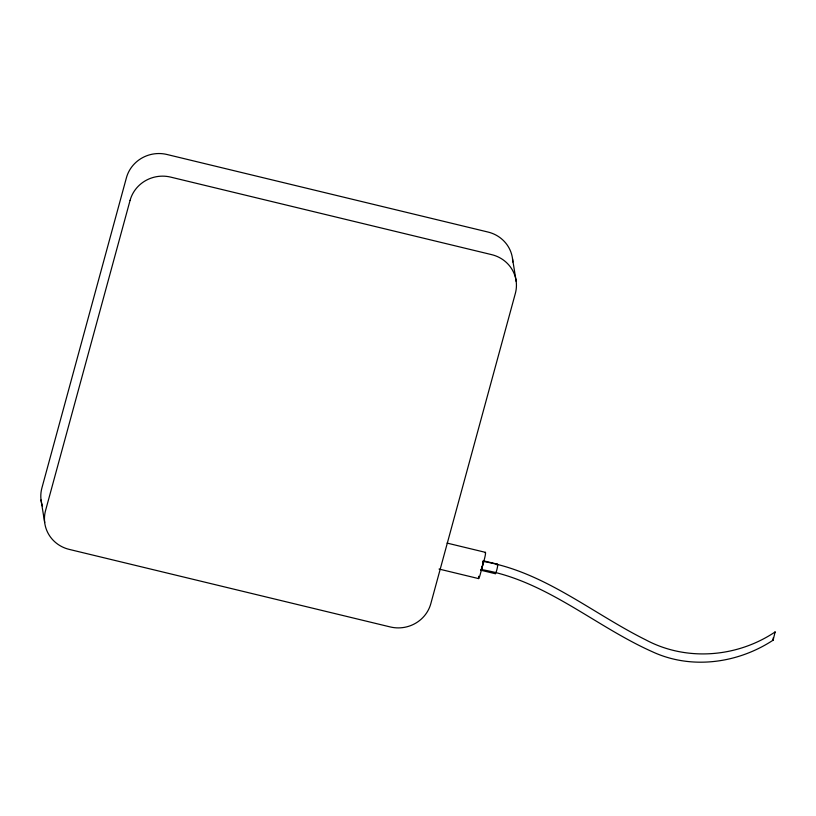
<?xml version="1.0" encoding="UTF-8"?>
<svg xmlns="http://www.w3.org/2000/svg" width="816" height="816" viewBox="0 0 816 816"><rect width="100%" height="100%" fill="white"/><g stroke="black" fill="none" stroke-linecap="round" stroke-linejoin="round"><path stroke-width="1.22" d="M483.103 561.877L482.695 564.601M773.048 639.326L773.14 640.142L775.118 631.951C737.052 657.492 686.338 661.613 645.65 639.805C591.875 613.081 543.813 571.496 482.929 561.408M773.14 638.51L773.272 637.755M482.562 565.182L481.817 567.936M481.664 568.375L481.114 569.537C545.18 579.992 594.364 625.811 652.015 651.586C691.05 669.895 737.705 663.49 773.191 640.121M774.608 632.767L775.047 631.961M447.076 543.089L485.408 552.35M483.143 560.735L497.627 564.233M480.879 570.231L495.353 573.719M439.039 569.048L478.615 578.605M512.54 258.866L516.202 281.469M41.024 499.963L44.686 522.566M42.493 506.236A33.232 31.946 -9.2 0 1 41.891 487.999L126.419 177.766A33.232 31.946 -9.2 0 1 166.974 154.489L488.029 232.05A33.232 31.946 -9.2 0 1 512.774 261.997M478.472 578.034A5.528 0.612 -76.4 0 0 480.145 574.739L484.367 559.235A5.528 0.612 -76.4 0 0 485.5 553.717A5.528 0.612 -76.4 0 0 485.061 552.779M478.594 576.728A5.528 0.612 -76.4 0 1 478.655 576.29M483.245 561.734A4.876 0.541 -76.4 0 1 482.287 566.579A4.876 0.541 -76.4 0 1 481.012 570.139M497.107 565.08A4.876 0.541 -76.4 0 1 497.627 566.018A4.876 0.541 -76.4 0 1 496.026 572.475A4.876 0.541 -76.4 0 1 495.292 572.414M130.081 200.369L45.543 510.602A33.232 31.946 -9.2 0 0 69.197 549.382L390.252 626.943A33.232 31.946 -9.2 0 0 430.817 603.667L515.345 293.434A33.232 31.946 -9.2 0 0 491.691 254.653L170.636 177.103A33.232 31.946 -9.2 0 0 130.081 200.369"/></g></svg>
